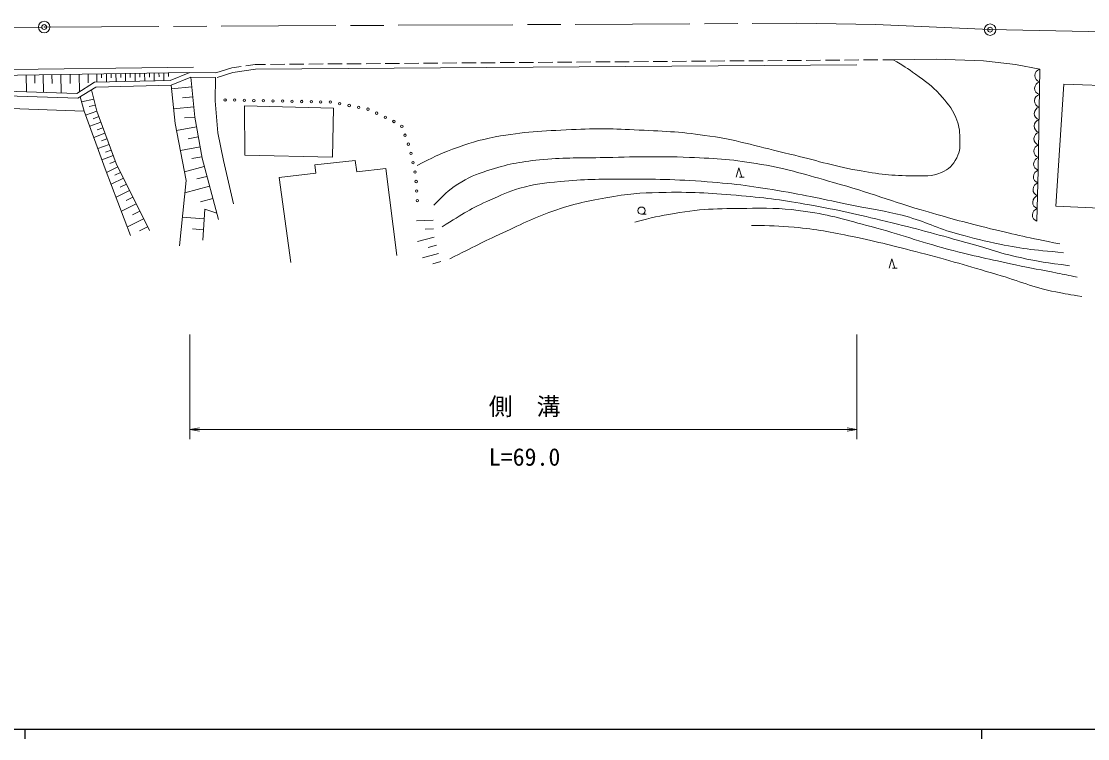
# Model space of a CAD drawing. Units: millimetres at full size, sheet at 1:1000; details may follow other scales. Extents: x 40000 to 680000, y 20000 to 380000.
# Drawn here: x 167636 to 279089, y 204000 to 279017 of the extents above; entities that cross this region are included whole.
import ezdxf
from ezdxf.enums import TextEntityAlignment as Align

# ---------------------------------------------------------------- set-up
doc = ezdxf.new("R2010")
doc.units = ezdxf.units.MM
doc.header["$LTSCALE"] = 1000
doc.header["$PDMODE"] = 32
doc.header["$PDSIZE"] = 500
doc.linetypes.add('CHAIN', pattern=[18.5, 12, -1.5, 3.5, -1.5])
for name, color, linetype, lineweight in [('M-BGD', 7, 'Continuous', 13), ('M-BMK', 2, 'CHAIN', 13), ('M-BMK-SRVR', 3, 'Continuous', 13), ('M-STR-HTXT', 7, 'Continuous', 13), ('M-TTL-BAND', 7, 'Continuous', 25)]:
    doc.layers.add(name, color=color, linetype=linetype, lineweight=lineweight)
doc.styles.add('ＭＳ ゴシック', font='')
doc.styles.get('ＭＳ ゴシック').set_extended_font_data('MS Gothic')

# ---------------------------------------------------------------- blocks, each defined once
blk = doc.blocks.new('open_arrow')
at = {"color": 0, "linetype": 'Continuous', "lineweight": -2}
blk.add_lwpolyline([(7.5, 1.25), (0, 0), (7.5, -1.25)], dxfattribs=at)

msp = doc.modelspace()

# ---------------------------------------------------------------- linework, layer by layer
at = {"layer": 'M-BGD'}
for p, q in [((189630, 274149), (190608, 274290)), ((191102, 274361), (192081, 274502)), ((192081, 274502), (193172, 274510)), ((193672, 274514), (195172, 274525)), ((195672, 274529), (197172, 274540)), ((197672, 274544), (199172, 274555)), ((199672, 274559), (201172, 274570)), ((201672, 274574), (203172, 274585)), ((203672, 274588), (205172, 274600)), ((205672, 274603), (207172, 274615)), ((207672, 274618), (209172, 274629)), ((209672, 274633), (211171, 274644)), ((211671, 274648), (213171, 274659)), ((213671, 274663), (215171, 274674)), ((215671, 274678), (217171, 274689)), ((217671, 274693), (219171, 274704)), ((219671, 274708), (221171, 274719)), ((221671, 274722), (223171, 274734)), ((223671, 274737), (225171, 274748)), ((225671, 274752), (227171, 274763)), ((227671, 274767), (229171, 274778)), ((229671, 274782), (231171, 274793)), ((231671, 274797), (233171, 274808)), ((233671, 274812), (235171, 274823)), ((235671, 274827), (237171, 274838)), ((237671, 274842), (239171, 274853)), ((239671, 274856), (241171, 274868)), ((241671, 274871), (243171, 274882)), ((243671, 274886), (245171, 274897)), ((245671, 274901), (247170, 274912)), ((247670, 274916), (249170, 274927)), ((249670, 274931), (251170, 274942)), ((251670, 274946), (253170, 274957)), ((253670, 274961), (255170, 274972)), ((255670, 274975), (257170, 274987)), ((257670, 274990), (258762, 274998)), ((168152, 273407), (168179, 271647)), ((169032, 273421), (169045, 272541)), ((169912, 273435), (169940, 271590)), ((170834, 273449), (170849, 272526)), ((171757, 273463), (171787, 271529)), ((172724, 273478), (172739, 272511)), ((173691, 273493), (173719, 271662)), ((174606, 273507), (174620, 272592)), ((175521, 273521), (175534, 272646)), ((176021, 273529), (176028, 273091)), ((176521, 273536), (176534, 272670)), ((177021, 273544), (177027, 273111)), ((177521, 273552), (177534, 272694)), ((178021, 273560), (178027, 273131)), ((178521, 273567), (178534, 272718)), ((179021, 273575), (179027, 273150)), ((179520, 273583), (179533, 272742)), ((180020, 273590), (180027, 273170)), ((180520, 273598), (180533, 272766)), ((181020, 273606), (181027, 273190)), ((181520, 273614), (181533, 272790)), ((182020, 273621), (182027, 273210)), ((182520, 273629), (182533, 272814)), ((183020, 273637), (183026, 273229)), ((187952, 273630), (189630, 274149)), ((185452, 272174), (183337, 271971)), ((175212, 270893), (173942, 270593)), ((185554, 271117), (184496, 271015)), ((175362, 270258), (174727, 270108)), ((185656, 270059), (183556, 269857)), ((175512, 269624), (174360, 269195)), ((175727, 269047), (175150, 268833)), ((185757, 269009), (184707, 268908)), ((175941, 268471), (174781, 268040)), ((176156, 267891), (175576, 267675)), ((185942, 267971), (183856, 267597)), ((176372, 267311), (175204, 266877)), ((176589, 266727), (176005, 266510)), ((186129, 266928), (185086, 266741)), ((176806, 266143), (175631, 265706)), ((177025, 265556), (176437, 265337)), ((186316, 265885), (184256, 265516)), ((177243, 264968), (176060, 264528)), ((177463, 264376), (176872, 264156)), ((186500, 264856), (185471, 264671)), ((177721, 263801), (176545, 263217)), ((178014, 263213), (177425, 262921)), ((186757, 263842), (184684, 263289)), ((242341, 262711), (242641, 263711)), ((242641, 263711), (242941, 262711)), ((178306, 262625), (177016, 261984)), ((178626, 261980), (177981, 261660)), ((187033, 262805), (185996, 262529)), ((243191, 262711), (242691, 262711)), ((178946, 261335), (177533, 260633)), ((187309, 261769), (184725, 261081)), ((179648, 259922), (178100, 259153)), ((179297, 260628), (178591, 260278)), ((187653, 260477), (186361, 260133)), ((180033, 259147), (179259, 258763)), ((232455, 258845), (232955, 258845)), ((180418, 258373), (178720, 257530)), ((180839, 257524), (179990, 257103)), ((186744, 258370), (184463, 258519)), ((210686, 258208), (208935, 258138)), ((186670, 257229), (185529, 257304)), ((210782, 256461), (209051, 255997)), ((210721, 257332), (209845, 257297)), ((211014, 255595), (210149, 255363)), ((211246, 254730), (209569, 254280)), ((258325, 253195), (258625, 254195)), ((258625, 254195), (258925, 253195)), ((211471, 253891), (210632, 253667)), ((259175, 253195), (258675, 253195))]:
    msp.add_line(p, q, dxfattribs=at)
for points in [[(140995, 253084), (139757, 265796), (139245, 271417), (139723, 272227), (140710, 272985), (141686, 273484), (142330, 273650), (185625, 274230)], [(188100, 273152), (189740, 273660), (192118, 274002), (254964, 274470)], [(258762, 274998), (263278, 275048), (268201, 274877), (271551, 274487), (274074, 274004)], [(141728, 272010), (173559, 270971), (175421, 272143), (183299, 272332), (185356, 273170), (187945, 273130)], [(141744, 272509), (173423, 271476), (175271, 272639), (183196, 272830), (185262, 273671), (187952, 273630)], [(185262, 273671), (142469, 273011), (141744, 272693)], [(185356, 273170), (185758, 268996), (186529, 264696), (188235, 258293)], [(187945, 273130), (187908, 270713), (188165, 267372), (188772, 264451), (189824, 259917)], [(274074, 274004), (273930, 263448), (273790, 258104)], [(183299, 272332), (183713, 268341), (184858, 262383), (184157, 255536)], [(173799, 271122), (174202, 269627), (176399, 263598), (179063, 256634)], [(174981, 271866), (175511, 269627), (177544, 264159), (181026, 257148)], [(139757, 265796), (140475, 270830), (174202, 269627)], [(195817, 253810), (194602, 262690), (198403, 263147), (198330, 264009), (202526, 264476), (202703, 263282), (205735, 263624), (206871, 254539)], [(188058, 258957), (186809, 259368), (186599, 256143)]]:
    msp.add_lwpolyline(points, dxfattribs=at)
for points in [[(275750, 259671), (276591, 272432), (282489, 272251), (281879, 259418)], [(190995, 265007), (200161, 264817), (200264, 269930), (190979, 270170)]]:
    msp.add_lwpolyline(points, close=True, dxfattribs=at)
for centre, radius in [((188938, 270795), 125), ((189938, 270775), 125), ((190938, 270754), 125), ((191938, 270733), 125), ((192937, 270713), 125), ((193937, 270692), 125), ((194937, 270671), 125), ((195937, 270651), 125), ((196937, 270630), 125), ((197936, 270609), 125), ((198936, 270588), 125), ((199936, 270568), 125), ((200920, 270404), 125), ((201902, 270213), 125), ((202883, 270021), 125), ((203865, 269830), 125), ((204771, 269412), 125), ((205671, 268977), 125), ((206572, 268542), 125), ((207407, 268048), 125), ((207751, 267109), 125), ((208095, 266170), 125), ((208361, 265208), 125), ((208575, 264232), 125), ((208790, 263255), 125), ((208903, 262264), 125), ((208957, 261266), 125), ((209012, 260267), 125), ((232455, 259220), 375)]:
    msp.add_circle(centre, radius, dxfattribs=at)
for centre, radius, start, end in [((274251, 273342), 685, 104.9112, 253.52465), ((274233, 272022), 685, 104.9112, 253.52465), ((274215, 270703), 685, 104.9112, 253.52465), ((274197, 269383), 685, 104.9112, 253.52465), ((274179, 268064), 685, 104.9112, 253.52465), ((274161, 266744), 685, 104.9112, 253.52465), ((274143, 265425), 685, 104.9112, 253.52465), ((274125, 264105), 685, 104.9112, 253.52465), ((274109, 262775), 696, 104.88045, 252.11347), ((274074, 261439), 696, 104.88045, 252.11347), ((274039, 260103), 696, 104.88045, 252.11347), ((274004, 258767), 696, 104.88045, 252.11347)]:
    msp.add_arc(centre, radius, start, end, dxfattribs=at)
for points, knots in [([(209014, 263955), (210696, 264819), (211225, 265076), (212707, 265638), (214403, 266281), (215388, 266584), (217170, 266923), (220242, 267508), (222016, 267527), (225138, 267694), (227891, 267841), (229442, 267774), (232195, 267647), (235096, 267514), (236732, 267454), (239603, 267016), (242915, 266512), (244706, 265883), (247969, 265124), (250720, 264483), (252225, 263954), (255003, 263441), (257276, 263022), (258580, 262871), (260891, 262857), (262040, 262850), (262745, 262780), (263812, 263207), (264615, 263529), (264986, 263991), (265401, 264750), (265792, 265463), (265733, 265993), (265728, 266806), (265723, 267662), (265633, 268165), (265308, 268956), (264872, 270017), (264395, 270513), (263625, 271363), (262760, 272318), (262145, 272732), (261102, 273489), (260221, 274128), (259886, 274336), (258762, 274998)], [0, 0, 0, 0, 1, 1, 1, 2, 2, 2, 3, 3, 3, 4, 4, 4, 5, 5, 5, 6, 6, 6, 7, 7, 7, 8, 8, 8, 9, 9, 9, 10, 10, 10, 11, 11, 11, 12, 12, 12, 13, 13, 13, 14, 14, 14, 15, 15, 15, 15]), ([(210761, 259807), (211789, 260878), (212177, 261275), (213262, 261981), (214381, 262709), (215098, 262998), (216370, 263406), (218428, 264067), (219639, 264312), (221791, 264528), (224263, 264775), (225663, 264712), (228147, 264761), (231788, 264834), (233832, 264933), (237471, 264785), (240412, 264665), (242072, 264566), (244972, 264060), (247966, 263539), (249591, 262981), (252520, 262168), (256417, 261085), (258517, 260200), (262404, 259083), (264947, 258353), (266378, 257962), (268947, 257330), (271752, 256642), (272687, 256455), (276168, 255741)], [0, 0, 0, 0, 1, 1, 1, 2, 2, 2, 3, 3, 3, 4, 4, 4, 5, 5, 5, 6, 6, 6, 7, 7, 7, 8, 8, 8, 9, 9, 9, 10, 10, 10, 10]), ([(211611, 257542), (213917, 258953), (214596, 259435), (216659, 260346), (217843, 260870), (218496, 261212), (219743, 261561), (221347, 262010), (222291, 262110), (223949, 262263), (226515, 262498), (227963, 262519), (230539, 262520), (233964, 262520), (235887, 262497), (239302, 262239), (242421, 262003), (244163, 261757), (247247, 261234), (250212, 260732), (251847, 260307), (254795, 259715), (256712, 259331), (257808, 259215), (259702, 258734), (261879, 258181), (262989, 257508), (265147, 256888), (266794, 256414), (267725, 256174), (269400, 255813), (272166, 255216), (273178, 255164), (276574, 254808)], [0, 0, 0, 0, 1, 1, 1, 2, 2, 2, 3, 3, 3, 4, 4, 4, 5, 5, 5, 6, 6, 6, 7, 7, 7, 8, 8, 8, 9, 9, 9, 10, 10, 10, 11, 11, 11, 11]), ([(212420, 254163), (215051, 255519), (215767, 255889), (217959, 256897), (220132, 257896), (221320, 258550), (223590, 259304), (225868, 260060), (227204, 260319), (229572, 260706), (231687, 261050), (232899, 261083), (235040, 261126), (238110, 261188), (239833, 261029), (242892, 260776), (245692, 260544), (247252, 260298), (250019, 259818), (253184, 259268), (254933, 258832), (258058, 258088), (261263, 257326), (263035, 256804), (266213, 255939), (268500, 255316), (269738, 254799), (272055, 254303), (274036, 253879), (274749, 253773), (277173, 253462)], [0, 0, 0, 0, 1, 1, 1, 2, 2, 2, 3, 3, 3, 4, 4, 4, 5, 5, 5, 6, 6, 6, 7, 7, 7, 8, 8, 8, 9, 9, 9, 10, 10, 10, 10]), ([(231775, 258026), (233659, 258538), (234258, 258645), (235872, 258930), (239025, 259486), (240850, 259408), (244051, 259467), (246217, 259507), (247443, 259439), (249589, 259140), (252317, 258760), (253796, 258253), (256459, 257551), (259643, 256712), (261362, 256011), (264544, 255167), (267252, 254450), (268795, 254152), (271531, 253555), (273231, 253184), (274195, 253031), (275901, 252690), (276723, 252527), (276980, 252475), (278004, 252270)], [0, 0, 0, 0, 1, 1, 1, 2, 2, 2, 3, 3, 3, 4, 4, 4, 5, 5, 5, 6, 6, 6, 7, 7, 7, 8, 8, 8, 8]), ([(243957, 257668), (246061, 257659), (246687, 257631), (248428, 257481), (250829, 257273), (252159, 256984), (254520, 256499), (257302, 255928), (258843, 255524), (261592, 254809), (264741, 253990), (266483, 253451), (269608, 252542), (272012, 251843), (273299, 251213), (275753, 250720), (276815, 250506), (277195, 250423), (278487, 250252)], [0, 0, 0, 0, 1, 1, 1, 2, 2, 2, 3, 3, 3, 4, 4, 4, 5, 5, 5, 6, 6, 6, 6])]:
    msp.add_open_spline(points, degree=3, knots=knots, dxfattribs=at)
at = {"layer": 'M-BMK'}
msp.add_lwpolyline([(70390, 277229), (83806, 277345), (170025, 278417), (248698, 278810), (256900, 278670), (268887, 278144), (299086, 277555)], dxfattribs=at)
at = {"layer": 'M-BMK-SRVR'}
for centre in [(170025, 278417), (268887, 278144)]:
    msp.add_circle(centre, 600, dxfattribs=at)
for p in [(170025, 278417), (268887, 278144)]:
    msp.add_point(p, dxfattribs=at)
at = {"layer": 'M-STR-HTXT'}
for p, q in [((185262, 246251), (185262, 235324)), ((254964, 246251), (254964, 235324)), ((185262, 236324), (254964, 236324))]:
    msp.add_line(p, q, dxfattribs=at)
at = {"layer": 'M-TTL-BAND'}
for p, q in [((40000, 205000), (579000, 205000)), ((168000, 205000), (168000, 204000)), ((268000, 205000), (268000, 204000))]:
    msp.add_line(p, q, dxfattribs=at)

# ---------------------------------------------------------------- block references
at = {"layer": 'M-STR-HTXT', "xscale": 133, "yscale": 133}
msp.add_blockref('open_arrow', (185262, 236324), dxfattribs=at)
at = {"layer": 'M-STR-HTXT', "xscale": 133, "yscale": 133, "rotation": 180}
msp.add_blockref('open_arrow', (254964, 236324), dxfattribs=at)

# ---------------------------------------------------------------- texts
at = {"layer": 'M-STR-HTXT', "style": 'ＭＳ ゴシック'}
msp.add_text('側\u3000溝', height=1833, dxfattribs=at).set_placement((220235, 238739), align=Align.MIDDLE_CENTER)
msp.add_text('L=69.0', height=1833, dxfattribs=at).set_placement((220235, 231996), align=Align.BOTTOM_CENTER)

doc.saveas('drawing.dxf')
